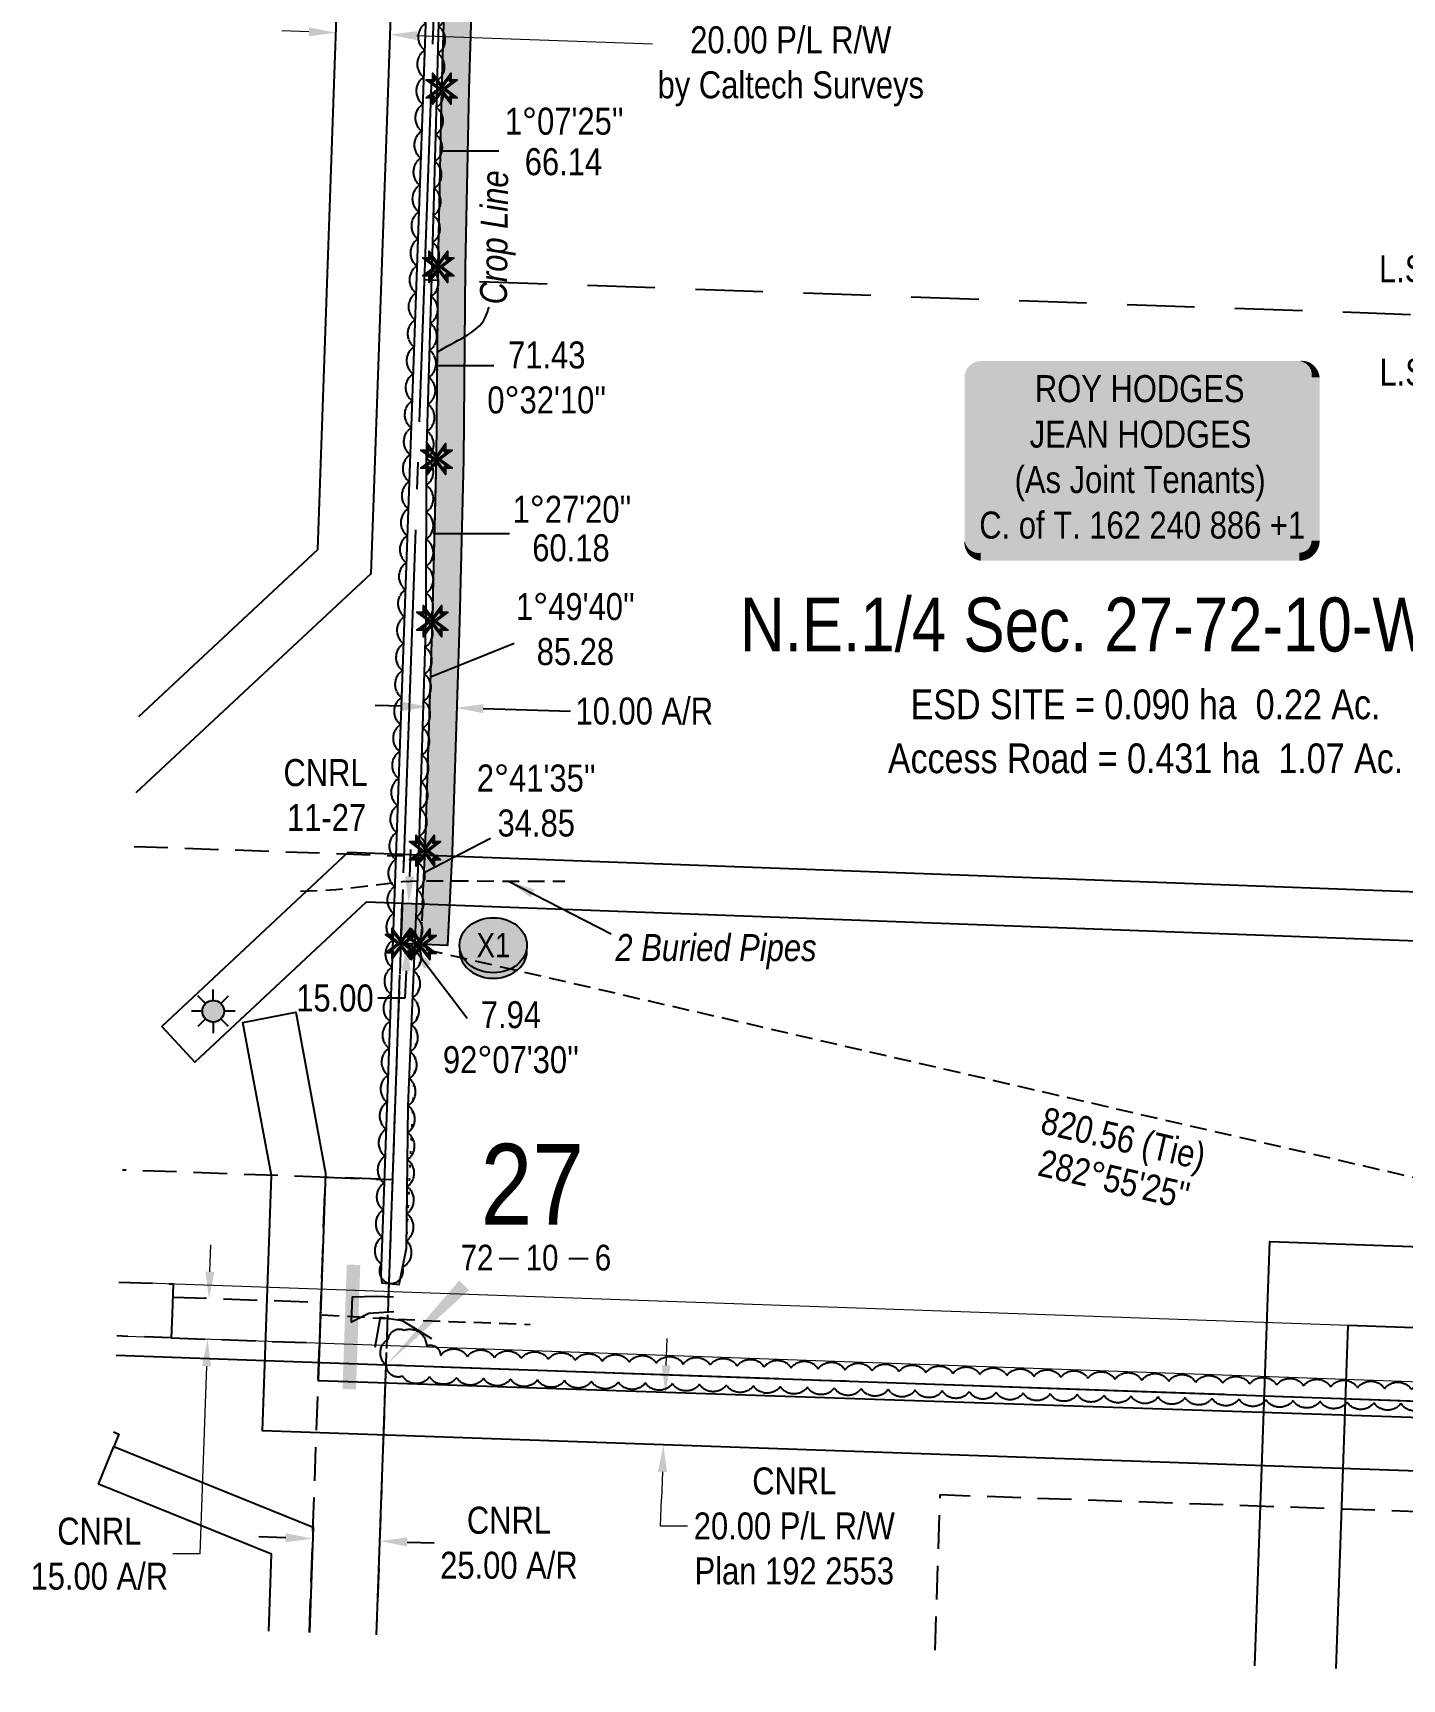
# Model space of a CAD drawing. Extents: x 342350 to 345379, y 6126897 to 6133699.
# Drawn here: x 344275 to 344782, y 6126914 to 6127524 of the extents above; entities that cross this region are included whole.
import ezdxf
from ezdxf.enums import TextEntityAlignment as Align

# ---------------------------------------------------------------- set-up
doc = ezdxf.new("R2010")
doc.units = 0
doc.header["$LTSCALE"] = 5
doc.header["$PDSIZE"] = 0.5
for name, pattern in [('0', [1, 1, 0]), ('foc-ACCESSROAD', [3.75, 2.5, -1.25]), ('foc-LSD', [8, 5, -3]), ('foc-QUARTERLINE', [33, 25, -3, 2, -3]), ('foc-TIELINE', [1.875, 1.25, -0.625]), ('foc-TOPO', [1, 0.2, -0.8]), ('foc-TRAV', [1.875, 1.25, -0.625]), ('UG_PIPE', [1.875, 1.25, -0.625])]:
    doc.linetypes.add(name, pattern=pattern)
doc.layers.get('Defpoints').update_dxf_attribs({"color": 9})
for name, color, linetype in [('10', 1, 'Continuous'), ('9', 3, 'Continuous'), ('AS-FENCE', 48, 'foc-FENCE'), ('AS-OWNER', 7, 'Continuous'), ('AS-PIPE-UG', 44, 'UG_PIPE'), ('AS-PIPE-UG-T', 44, 'Continuous'), ('AS-ROADS', 254, 'Continuous'), ('C-AR', 13, 'foc-ACCESSROAD'), ('C-RW', 13, 'Continuous'), ('C-SYMBOL', 7, 'Continuous'), ('C-WS', 13, 'foc-ACCESSROAD'), ('C-WS-S', 13, 'Continuous'), ('F-RW', 190, 'Continuous'), ('L-AREAREQUIRED', 7, 'Continuous'), ('L-BD', 7, 'Continuous'), ('L-MON', 1, 'Continuous'), ('L-QSEC', 8, 'foc-QUARTERLINE'), ('L-SECLBL', 7, 'Continuous'), ('L-SECTION-LSD', 7, 'foc-LSD'), ('L-TIE', 7, 'foc-TIELINE'), ('P-CROSSINGS', 250, 'Continuous'), ('P-IOP2', 10, 'Continuous'), ('P-PROPOSED-H', 21, 'Continuous'), ('P-TRAV', 4, 'foc-TRAV'), ('P-TXT', 4, 'Continuous'), ('T-BUSH', 110, '0'), ('T-GENERAL', 48, 'foc-TOPO')]:
    doc.layers.add(name, color=color, linetype=linetype)
for name, color, linetype, lineweight in [('C-AR-T', 13, 'Continuous', 9), ('C-RW-T', 13, 'Continuous', 9), ('C-WS-T', 13, 'Continuous', 9), ('F-RW-T', 190, 'Continuous', 9), ('T-TEXT', 48, 'Continuous', 18)]:
    doc.layers.add(name, color=color, linetype=linetype, lineweight=lineweight)
doc.styles.add('100L', font='ARIALN.TTF', dxfattribs={"height": 11})
doc.styles.add('175L', font='ARIALN.TTF', dxfattribs={"height": 20})
doc.styles.add('80', font='ARIALN.TTF', dxfattribs={"height": 10})
doc.styles.add('80CG', font='ARIALN.TTF', dxfattribs={"height": 10})
doc.styles.add('80L', font='ARIALN.TTF', dxfattribs={"height": 10})
doc.styles.add('80LS', font='ARIALNI.TTF', dxfattribs={"height": 10})
doc.styles.add('Crossing', font='ARIALN.TTF', dxfattribs={"height": 10})
doc.styles.add('foc-LtypeFont', font='ARIALN.TTF', dxfattribs={"height": 7.35})
doc.styles.add('SIMPLEX', font='ARIALN.TTF')
doc.linetypes.add('foc-FENCE', pattern='A,10,-1,["X",foc-LtypeFont,S=0.2,R=0,X=-0.625,Y=-0.75],-1.24', length=12.24)
doc.linetypes.add('foc-FENCE-NOLINE', pattern='A,0,-6,["X",foc-LtypeFont,S=0.2,R=0,X=-0.625,Y=-0.75],-6.24', length=12.24)
doc.dimstyles.new('Compass 5 000', dxfattribs={"dimscale": 5, "dimtxt": 9, "dimasz": 2, "dimexe": 0.2, "dimexo": 0.0625, "dimgap": 0.5, "dimtad": 0, "dimtih": 1, "dimtoh": 1, "dimzin": 0, "dimdsep": 46, "dimtxsty": '80CG', "dimcen": 0.1, "dimse1": 1, "dimse2": 1, "dimclrd": 256, "dimclrt": 256, "dimaunit": 1, "dimadec": 4, "dimazin": 0, "dimtfac": 0.06, "dimtofl": 0, "dimtmove": 0, "dimatfit": 1, "dimfxl": 0.2, "dimtolj": 1, "dimtzin": 0, "dimlwd": -1, "dimarcsym": 0})

# ---------------------------------------------------------------- blocks, each defined once
blk = doc.blocks.new('L-SECLBL')
at = {"layer": '9', "color": 7}
for p, q in [((-5.08, -27.83), (-12.29, -27.83)), ((20.7, -27.83), (13.5, -27.83))]:
    blk.add_line(p, q, dxfattribs=at)
at = {"layer": '10', "color": 2, "style": 'SIMPLEX'}
blk.add_attdef('SEC', text='', height=30, dxfattribs=at).set_placement((0, 0), align=Align.MIDDLE)
at = {"layer": '10', "color": 5, "style": '80L'}
blk.add_attdef('TWP', text='', height=9.5, dxfattribs=at).set_placement((-14.43, -27.37), align=Align.MIDDLE_RIGHT)
blk.add_attdef('RGE', text='', height=9.5, dxfattribs=at).set_placement((3.62, -27.37), align=Align.MIDDLE_CENTER)
blk.add_attdef('MER', text='', height=9.5, dxfattribs=at).set_placement((23.17, -27.37), align=Align.MIDDLE_LEFT)
blk = doc.blocks.new('*D655')
at = {"layer": 'C-RW-T', "transparency": 16777216}
for p, q in [((344509.67, 6127030.34), (344510.02, 6127040.34)), ((344508.29, 6126990.88), (344507.95, 6126980.88)), ((344507.59, 6126970.77), (344507.95, 6126980.88)), ((344517.59, 6126970.77), (344507.59, 6126970.77))]:
    blk.add_line(p, q, dxfattribs=at)
for points in [[(344508, 6127030.4), (344511.34, 6127030.28), (344509.32, 6127020.35)], [(344506.63, 6126990.94), (344509.96, 6126990.82), (344508.64, 6127000.87)]]:
    blk.add_solid(points, dxfattribs=at)
at = {"layer": 'Defpoints', "color": 0, "transparency": 16777216}
for p in [(344453.23, 6127022.3), (344452.55, 6127002.83), (344508.64, 6127000.87)]:
    blk.add_point(p, dxfattribs=at)
at = {"layer": 'C-RW-T', "transparency": 16777216, "insert": (344557.13, 6126970.77), "char_height": 10, "attachment_point": 5, "style": '80CG'}
blk.add_mtext('\\A1;CNRL\\P20.00 P/L R/W\\PPlan 192 2553', dxfattribs=at)
blk = doc.blocks.new('*U647')
h = blk.add_hatch(color=59)
edge = h.paths.add_edge_path()
edge.add_line((-59, -37), (59, -37))
edge.add_arc((59, -31), 6, 270, 360)
edge.add_line((65, -31), (65, 29.5))
edge.add_arc((59, 29.5), 6, 0, 90)
edge.add_line((59, 35.5), (-59, 35.5))
edge.add_arc((-59, 29.5), 6, 90, 180)
edge.add_line((-65, 29.5), (-65, -31))
edge.add_arc((-59, -31), 6, 180, 270)
at = {"color": 1, "flags": 128}
blk.add_lwpolyline([(-59, -37, 3, 3, 0), (59, -37, 3, 3, 0.414214), (65, -31, 3, 3, 0), (65, 29.5, 3, 0, 0.414214), (59, 35.5, 0, 0, 0), (-59, 35.5, 0, 0, 0.414214), (-65, 29.5, 0, 0, 0), (-65, -31, 0, 3, 0.414214)], format="xyseb", close=True, dxfattribs=at)
blk.add_lwpolyline([(-46.72, -30.68, 0, 7.5, 0), (0, 0, 0, 0, 0)], format="xyseb", dxfattribs=at)
at = {"color": 1, "style": '80'}
blk.add_attdef('ENTER_TEXT_001', (-35.99, -5), '', height=10, dxfattribs=at)
blk = doc.blocks.new('GAS')
h = blk.add_hatch(color=255)
h.dxf.hatch_style = 1
edge = h.paths.add_edge_path()
edge.add_arc((0, 0), 0.9, 0, 360)
for p, q in [((0, 0.81), (0, 1.62)), ((-0.81, 0), (-1.62, 0)), ((-0.57, 0.57), (-1.14, 1.14)), ((0.57, 0.57), (1.14, 1.14)), ((1.62, 0), (0.81, 0)), ((-0.57, -0.57), (-1.14, -1.14)), ((0, -0.81), (0, -1.62)), ((1.14, -1.14), (0.57, -0.57))]:
    blk.add_line(p, q)
blk.add_circle((0, 0), 0.8)
blk = doc.blocks.new('*D661')
at = {"layer": 'C-WS-S', "transparency": 16777216}
for p, q in [((344368.72, 6126966.48), (344358.72, 6126966.83)), ((344413.69, 6126964.89), (344423.68, 6126964.54))]:
    blk.add_line(p, q, dxfattribs=at)
for points in [[(344368.77, 6126968.14), (344368.66, 6126964.81), (344378.71, 6126966.12)], [(344413.75, 6126966.56), (344413.63, 6126963.23), (344403.69, 6126965.25)]]:
    blk.add_solid(points, dxfattribs=at)
at = {"layer": 'Defpoints', "color": 0, "transparency": 16777216}
for p in [(344378.83, 6126969.58), (344403.69, 6126965.25), (344403.82, 6126968.71)]:
    blk.add_point(p, dxfattribs=at)
at = {"layer": 'C-WS-S', "transparency": 16777216, "insert": (344451.42, 6126964.54), "char_height": 10, "attachment_point": 5, "style": '80CG'}
blk.add_mtext('\\A1;CNRL\\P25.00 A/R', dxfattribs=at)
blk = doc.blocks.new('*D667')
at = {"layer": 'C-AR-T', "transparency": 16777216}
for p, q in [((344340.64, 6127065.03), (344340.99, 6127075.03)), ((344339.4, 6127030.06), (344336.95, 6126960.5)), ((344336.95, 6126960.5), (344326.95, 6126960.5))]:
    blk.add_line(p, q, dxfattribs=at)
for points in [[(344338.97, 6127065.09), (344342.3, 6127064.98), (344340.28, 6127055.04)], [(344337.74, 6127030.12), (344341.07, 6127030), (344339.76, 6127040.05)]]:
    blk.add_solid(points, dxfattribs=at)
at = {"layer": 'Defpoints', "color": 0, "transparency": 16777216}
for p in [(344351.43, 6127054.65), (344339.76, 6127040.05), (344350.9, 6127039.66)]:
    blk.add_point(p, dxfattribs=at)
at = {"layer": 'C-AR-T', "transparency": 16777216, "insert": (344299.67, 6126960.5), "char_height": 10, "attachment_point": 5, "style": '80CG'}
blk.add_mtext('\\A1;CNRL\\P15.00 A/R', dxfattribs=at)
blk = doc.blocks.new('TEMP')
h = blk.add_hatch(color=255)
h.dxf.hatch_style = 1
h.paths.add_polyline_path([(0, 0.25), (-0.67, 1.15), (-0.67, 0.67), (-1.15, 0.67), (-0.25, 0), (-1.15, -0.67), (-0.67, -0.67), (-0.67, -1.15), (0, -0.25), (0.67, -1.15), (0.67, -0.67), (1.15, -0.67), (0.25, 0), (1.15, 0.67), (0.67, 0.67), (0.67, 1.15)])
h.paths.add_polyline_path([(0.57, 0.85), (0.57, 0.57), (0.85, 0.57), (0.08, 0), (0.85, -0.57), (0.57, -0.57), (0.57, -0.85), (0, -0.08), (-0.57, -0.85), (-0.57, -0.57), (-0.85, -0.57), (-0.08, 0), (-0.85, 0.57), (-0.57, 0.57), (-0.57, 0.85), (0, 0.08)], flags=16)
h = blk.add_hatch(color=1)
h.dxf.hatch_style = 1
h.paths.add_polyline_path([(0, 0.08), (-0.57, 0.85), (-0.57, 0.57), (-0.85, 0.57), (-0.08, 0), (-0.85, -0.57), (-0.57, -0.57), (-0.57, -0.85), (0, -0.08), (0.57, -0.85), (0.57, -0.57), (0.85, -0.57), (0.08, 0), (0.85, 0.57), (0.57, 0.57), (0.57, 0.85)])
at = {"color": 1}
for p, q in [((-0.08, 0), (0.08, 0)), ((0, 0.08), (0, -0.08))]:
    blk.add_line(p, q, dxfattribs=at)
at = {"color": 255, "flags": 128}
blk.add_lwpolyline([(-0.25, 0), (-1.15, 0.67), (-0.67, 0.67), (-0.67, 1.15), (0, 0.25), (0.67, 1.15), (0.67, 0.67), (1.15, 0.67), (0.25, 0), (1.15, -0.67), (0.67, -0.67), (0.67, -1.15), (0, -0.25), (-0.67, -1.15), (-0.67, -0.67), (-1.15, -0.67)], close=True, dxfattribs=at)
at = {"color": 1, "flags": 128}
blk.add_lwpolyline([(-0.08, 0), (-0.85, 0.57), (-0.57, 0.57), (-0.57, 0.85), (0, 0.08), (0.57, 0.85), (0.57, 0.57), (0.85, 0.57), (0.08, 0), (0.85, -0.57), (0.57, -0.57), (0.57, -0.85), (0, -0.08), (-0.57, -0.85), (-0.57, -0.57), (-0.85, -0.57)], close=True, dxfattribs=at)
blk = doc.blocks.new('*D677')
at = {"layer": 'Defpoints', "color": 0, "transparency": 16777216}
for p in [(344422.26, 6127286.82), (344432.26, 6127286.53), (344431.89, 6127273.95)]:
    blk.add_point(p, dxfattribs=at)
at = {"layer": 'P-TXT', "transparency": 16777216}
for p, q in [((344411.9, 6127274.53), (344401.9, 6127274.83)), ((344441.89, 6127273.66), (344474.26, 6127272.71))]:
    blk.add_line(p, q, dxfattribs=at)
for points in [[(344411.95, 6127276.2), (344411.85, 6127272.87), (344421.89, 6127274.24)], [(344441.94, 6127275.32), (344441.84, 6127271.99), (344431.89, 6127273.95)]]:
    blk.add_solid(points, dxfattribs=at)
at = {"layer": 'P-TXT', "transparency": 16777216, "insert": (344501.54, 6127272.71), "char_height": 10, "attachment_point": 5, "style": '80CG'}
blk.add_mtext('\\A1;10.00 A/R', dxfattribs=at)
blk = doc.blocks.new('*D679')
at = {"layer": 'C-RW-T', "transparency": 16777216}
for p, q in [((344776.55, 6127633.61), (344776.9, 6127643.61)), ((344774.81, 6127583.64), (344774.46, 6127573.65)), ((344774.18, 6127565.64), (344774.46, 6127573.65)), ((344764.18, 6127565.64), (344774.18, 6127565.64))]:
    blk.add_line(p, q, dxfattribs=at)
for points in [[(344774.89, 6127633.67), (344778.22, 6127633.55), (344776.2, 6127623.62)], [(344773.14, 6127583.7), (344776.47, 6127583.58), (344775.16, 6127593.64)]]:
    blk.add_solid(points, dxfattribs=at)
at = {"layer": 'Defpoints', "color": 0, "transparency": 16777216}
for p in [(344761.44, 6127624.13), (344760.39, 6127594.15), (344775.16, 6127593.64)]:
    blk.add_point(p, dxfattribs=at)
at = {"layer": 'C-RW-T', "transparency": 16777216, "insert": (344701.46, 6127565.64), "char_height": 10, "attachment_point": 5, "style": '80CG'}
blk.add_mtext('\\A1;CNRL\\P30.00 P/L R/W\\Pby Compass Geomatics', dxfattribs=at)
blk = doc.blocks.new('xing2')
h = blk.add_hatch(color=50)
h.dxf.hatch_style = 1
edge = h.paths.add_edge_path()
edge.add_ellipse((0, 0), major_axis=(-12.5, 0), ratio=0.816297, start_angle=0, end_angle=360)
h = blk.add_hatch(color=250)
h.dxf.hatch_style = 1
edge = h.paths.add_edge_path()
edge.add_ellipse((0, -2.05), major_axis=(-12.5, 0), ratio=0.816297, start_angle=0, end_angle=180)
edge.add_line((12.5, -2.05), (12.5, 0))
edge.add_ellipse((0, 0), major_axis=(-12.5, 0), ratio=0.816297, start_angle=0, end_angle=180, ccw=False)
edge.add_line((-12.5, 0), (-12.5, -2.05))
at = {"color": 250}
blk.add_ellipse((0, 0), major_axis=(-12.5, 0), ratio=0.816297, dxfattribs=at)
blk.add_ellipse((0, -2.05), major_axis=(-12.5, 0), ratio=0.816297, start_param=0, end_param=3.141593, dxfattribs=at)
at = {"color": 250, "style": 'Crossing'}
blk.add_attdef('CROSSING', text='', height=9, dxfattribs=at).set_placement((0.09, 0.02), align=Align.MIDDLE_CENTER)
at = {"color": 250, "style": 'Crossing', "flags": 1}
for tag, p in [('OWNER', (0.09, -12.49)), ('DESCRIPTION', (0.09, -25.77)), ('LOCATION', (0.09, -39.3)), ('DWG_REF', (0.09, -52.84))]:
    blk.add_attdef(tag, text='', height=9, dxfattribs=at).set_placement(p, align=Align.MIDDLE_CENTER)
blk = doc.blocks.new('*D681')
at = {"layer": 'Defpoints', "color": 0, "transparency": 16777216}
for p in [(344415.12, 6127201.46), (344413.67, 6127186.53), (344414.54, 6127186.49)]:
    blk.add_point(p, dxfattribs=at)
at = {"layer": 'P-TXT', "transparency": 16777216}
for p, q in [((344414.64, 6127211.49), (344415.02, 6127221.48)), ((344413.29, 6127176.54), (344412.89, 6127166.39)), ((344412.89, 6127166.39), (344402.89, 6127166.39))]:
    blk.add_line(p, q, dxfattribs=at)
for points in [[(344412.97, 6127211.55), (344416.3, 6127211.42), (344414.25, 6127201.49)], [(344411.62, 6127176.6), (344414.95, 6127176.47), (344413.67, 6127186.53)]]:
    blk.add_solid(points, dxfattribs=at)
at = {"layer": 'P-TXT', "transparency": 16777216, "insert": (344386.96, 6127166.39), "char_height": 10, "attachment_point": 5, "style": '80CG'}
blk.add_mtext('\\A1;15.00', dxfattribs=at)
blk = doc.blocks.new('*D682')
at = {"layer": 'Defpoints', "color": 0, "transparency": 16777216}
for p in [(344387.22, 6127520.93), (344407.21, 6127520.23), (344407.32, 6127523.38)]:
    blk.add_point(p, dxfattribs=at)
at = {"layer": 'F-RW-T', "transparency": 16777216}
for p, q in [((344377.34, 6127524.44), (344367.34, 6127524.79)), ((344417.31, 6127523.03), (344504.57, 6127519.96))]:
    blk.add_line(p, q, dxfattribs=at)
for points in [[(344377.4, 6127526.1), (344377.28, 6127522.77), (344387.33, 6127524.09)], [(344417.37, 6127524.7), (344417.25, 6127521.37), (344407.32, 6127523.38)]]:
    blk.add_solid(points, dxfattribs=at)
at = {"layer": 'F-RW-T', "transparency": 16777216, "insert": (344555.83, 6127519.96), "char_height": 10, "attachment_point": 5, "style": '80CG'}
blk.add_mtext('\\A1;Archer\\P20.00 P/L R/W\\Pby Caltech Surveys', dxfattribs=at)

msp = doc.modelspace()

# ---------------------------------------------------------------- hatches: boundary and pattern name
at = {"layer": 'P-PROPOSED-H'}
h = msp.add_hatch(color=256, dxfattribs=at)
h.dxf.hatch_style = 1
h.paths.add_polyline_path([(344419.412, 6127201.302), (344420.34, 6127221.042), (344423.054, 6127306.073), (344424.58, 6127366.112), (344425.247, 6127437.358), (344426.541, 6127503.326), (344428.6, 6127571.571), (344429.653, 6127605.716), (344439.647, 6127605.367), (344438.595, 6127571.263), (344436.538, 6127503.077), (344435.246, 6127437.213), (344434.579, 6127365.919), (344433.05, 6127305.786), (344430.333, 6127220.661), (344429.405, 6127200.931), (344428.701, 6127185.947), (344411.34, 6127186.618), (344411.87, 6127201.582)])

# ---------------------------------------------------------------- linework, layer by layer
at = {"layer": 'AS-FENCE', "linetype": 'foc-FENCE-NOLINE', "flags": 128}
msp.add_lwpolyline([(345210.957, 6127002.069), (344405.997, 6127030.435)], dxfattribs=at)
at = {"layer": 'AS-PIPE-UG', "flags": 128}
for points in [[(344374.18, 6127206.069), (344387.271, 6127206.619), (344397.015, 6127207.772), (344411.863, 6127209.599), (344419.232, 6127209.918), (344432.336, 6127209.882), (344447.633, 6127209.734), (344460.84, 6127209.734), (344472.09, 6127209.734)], [(344382.246, 6127049.044), (344410.288, 6127047.475), (344429.308, 6127046.563), (344445.32, 6127046.133), (344459.28, 6127045.456)]]:
    msp.add_lwpolyline(points, dxfattribs=at)
at = {"layer": 'AS-ROADS', "const_width": 5, "flags": 128}
msp.add_lwpolyline([(344392.264, 6127021.48), (344393.846, 6127067.604)], dxfattribs=at)
at = {"layer": 'AS-ROADS', "flags": 128}
msp.add_lwpolyline([(344408.723, 6127050.17), (344399.558, 6127049.572), (344393.117, 6127046.336), (344393.438, 6127055.706), (344402.241, 6127055.921), (344408.638, 6127055.677)], dxfattribs=at)
at = {"layer": 'C-AR', "flags": 128}
msp.add_lwpolyline([(344377.486, 6126931.375), (344383.422, 6127100.037), (344408.245, 6127099.163), (344402.275, 6126930.502)], dxfattribs=at)
msp.add_lwpolyline([(344326.285, 6127040.525), (344381.373, 6127038.584), (344381.774, 6127053.579), (344326.814, 6127055.516)], close=True, dxfattribs=at)
at = {"layer": 'C-RW', "flags": 128}
msp.add_lwpolyline([(344904.547, 6127667.308), (344888.281, 6127201.92), (344391.751, 6127220.328), (344322.807, 6127155.845), (344335.103, 6127142.698), (344398.587, 6127202.075), (344877.659, 6127184.302), (344877.31, 6127174.308), (344915.296, 6127173.242), (344916.611, 6127210.891), (344906.618, 6127211.241), (344922.009, 6127651.611)], close=True, dxfattribs=at)
at = {"layer": 'C-RW'}
msp.add_lwpolyline([(344727.715, 6126919.035), (344733.24, 6127076.174), (345132.993, 6127062.119), (345148.872, 6127513.772), (345178.455, 6127500.947), (345161.92, 6127031.083), (344762.167, 6127045.138), (344757.697, 6126917.978)], dxfattribs=at)
at = {"layer": 'C-RW', "lineweight": 5}
for points in [[(345178.455, 6127500.947), (345161.945, 6127031.091), (344306.839, 6127061.223)], [(344306.132, 6127041.235), (345181.231, 6127010.398), (345198.167, 6127492.404)]]:
    msp.add_lwpolyline(points, dxfattribs=at)
at = {"layer": 'C-RW', "flags": 128}
msp.add_lwpolyline([(345209.57, 6126962.392), (344893.048, 6126972.596), (344858.75, 6126988.666), (344360.105, 6127006.051), (344363.439, 6127100.738), (344352.821, 6127157.318), (344372.451, 6127161.171), (344383.48, 6127101.613), (344380.775, 6127024.712), (344848.287, 6127009.033), (344882.618, 6126992.947), (345210.271, 6126982.384)], dxfattribs=at)
at = {"layer": 'C-WS', "flags": 128}
for points in [[(344312.552, 6127222.618), (344412.49, 6127219.09), (344408.245, 6127099.163), (344308.307, 6127102.691)], [(344306.839, 6127061.223), (344326.99, 6127060.513), (344326.285, 6127040.525), (344306.132, 6127041.235)], [(344842.324, 6126914.996), (344844.244, 6126974.124), (344611.035, 6126982.314), (344609.116, 6126923.214)]]:
    msp.add_lwpolyline(points, dxfattribs=at)
at = {"layer": 'Defpoints', "flags": 128}
for points in [[(344426.579, 6127736.018), (344422.506, 6127716.228), (344417.01, 6127613.926), (344417.17, 6127592.192), (344420.973, 6127585.021), (344422.141, 6127572.18), (344403.96, 6127063.515), (344404.286, 6127060.939), (344410.736, 6127060.307), (344413.411, 6127073.704), (344414.028, 6127126.535), (344418.177, 6127222.998), (344420.801, 6127307.224), (344420.837, 6127366.73), (344422.916, 6127437.625), (344424.78, 6127503.951), (344426.517, 6127570.973), (344426.726, 6127606.908), (344429.449, 6127702.888), (344432.652, 6127735.001), (344444.747, 6127736.128)], [(344422.831, 6127040.138), (344411.942, 6127046.902), (344403.654, 6127048.081), (344401.705, 6127036.985)]]:
    msp.add_lwpolyline(points, dxfattribs=at)
at = {"layer": 'F-RW', "flags": 128}
for points in [[(344333.232, 6127806.836), (344414.882, 6127738.323), (344413.472, 6127698.247), (344400.287, 6127323.598), (344313.256, 6127242.504)], [(344314.257, 6127270.773), (344380.591, 6127332.582), (344393.484, 6127698.951), (344394.551, 6127729.274), (344332.334, 6127781.481)], [(344304.875, 6127005.731), (344306.905, 6127004.91), (344304.649, 6126999.333)], [(344362.5, 6126931.904), (344363.504, 6126960.432), (344299.403, 6126986.37), (344305.029, 6127000.275), (344378.864, 6126970.398), (344377.491, 6126931.376)]]:
    msp.add_lwpolyline(points, dxfattribs=at)
at = {"layer": 'L-QSEC'}
for p, q in [((344434.278, 6127834.636), (344405.812, 6127030.44)), ((344405.988, 6127030.434), (344305.874, 6127033.961)), ((344405.812, 6127030.44), (344402.275, 6126930.502)), ((345210.971, 6127002.068), (344405.988, 6127030.434))]:
    msp.add_line(p, q, dxfattribs=at)
at = {"layer": 'L-SECLBL', "flags": 128}
msp.add_lwpolyline([(344405.988, 6127030.434, 0, 5.001, 0), (344434.8, 6127060.035, 0, 0, 0)], format="xyseb", dxfattribs=at)
at = {"layer": 'L-SECTION-LSD', "flags": 128}
msp.add_lwpolyline([(345225.074, 6127404.092), (344420.045, 6127432.538)], dxfattribs=at)
at = {"layer": 'L-TIE', "flags": 128}
msp.add_lwpolyline([(344411.481, 6127186.586), (345210.971, 6127002.068)], dxfattribs=at)
at = {"layer": 'P-IOP2', "flags": 128}
msp.add_lwpolyline([(344419.412, 6127201.302), (344420.34, 6127221.042), (344423.054, 6127306.073), (344424.58, 6127366.112), (344425.247, 6127437.358), (344426.541, 6127503.326), (344428.6, 6127571.571), (344429.653, 6127605.716), (344439.647, 6127605.367), (344438.595, 6127571.263), (344436.538, 6127503.077), (344435.246, 6127437.213), (344434.579, 6127365.919), (344433.05, 6127305.786), (344430.333, 6127220.661), (344429.405, 6127200.931), (344428.701, 6127185.947), (344411.34, 6127186.618), (344411.87, 6127201.582)], close=True, dxfattribs=at)
at = {"layer": 'P-TRAV', "flags": 128}
msp.add_lwpolyline([(344419.412, 6127201.302), (344418.707, 6127186.318)], dxfattribs=at)
at = {"layer": 'T-BUSH', "flags": 128}
msp.add_lwpolyline([(344336.618, 6127818.47, 0.5205671), (344339.643, 6127809.001, 0.5205671), (344347.06, 6127802.329, 0.5205671), (344354.68, 6127795.854, 0.5205671), (344362.301, 6127789.379, 0.5205671), (344369.921, 6127782.903, 0.5205671), (344377.542, 6127776.428, 0.5205671), (344385.162, 6127769.953, 0.5205671), (344392.746, 6127763.436, 0.5205671), (344400.145, 6127756.709, 0.5205671), (344408.088, 6127750.771, 0.5205671), (344416.84, 6127745.958, 0.5205671), (344428.219, 6127738.53, 0.4976999), (344424.563, 6127726.223, 0.5205671), (344422.547, 6127716.429, 0.5205671), (344421.981, 6127706.447, 0.5205671), (344421.444, 6127696.461, 0.5205671), (344420.908, 6127686.476, 0.5205671), (344420.371, 6127676.49, 0.5205671), (344419.835, 6127666.504, 0.5205671), (344419.298, 6127656.519, 0.5205671), (344418.762, 6127646.533, 0.5205671), (344418.225, 6127636.548, 0.5205671), (344417.689, 6127626.562, 0.5205671), (344417.152, 6127616.576, 0.5205671), (344417.064, 6127606.581, 0.5205671), (344417.138, 6127596.581, 0.5205671), (344419.799, 6127587.235, 0.5205671), (344421.652, 6127577.558, 0.5205671), (344421.977, 6127567.583, 0.5205671), (344421.619, 6127557.589, 0.5205671), (344421.262, 6127547.596, 0.5205671), (344420.905, 6127537.602, 0.5205671), (344420.548, 6127527.608, 0.5205671), (344420.191, 6127517.615, 0.5205671), (344419.834, 6127507.621, 0.5205671), (344419.476, 6127497.628, 0.5205671), (344419.119, 6127487.634, 0.5205671), (344418.762, 6127477.64, 0.5205671), (344418.405, 6127467.647, 0.5205671), (344418.048, 6127457.653, 0.5205671), (344417.69, 6127447.659, 0.5205671), (344417.333, 6127437.666, 0.5205671), (344416.976, 6127427.672, 0.5205671), (344416.619, 6127417.679, 0.5205671), (344416.262, 6127407.685, 0.5205671), (344415.904, 6127397.691, 0.5205671), (344415.547, 6127387.698, 0.5205671), (344415.19, 6127377.704, 0.5205671), (344414.833, 6127367.711, 0.5205671), (344414.476, 6127357.717, 0.5205671), (344414.118, 6127347.723, 0.5205671), (344413.761, 6127337.73, 0.5205671), (344413.404, 6127327.736, 0.5205671), (344413.047, 6127317.742, 0.5205671), (344412.69, 6127307.749, 0.5205671), (344412.332, 6127297.755, 0.5205671), (344411.975, 6127287.762, 0.5205671), (344411.618, 6127277.768, 0.5205671), (344411.261, 6127267.774, 0.5205671), (344410.904, 6127257.781, 0.5205671), (344410.546, 6127247.787, 0.5205671), (344410.189, 6127237.793, 0.5205671), (344409.832, 6127227.8, 0.5205671), (344409.475, 6127217.806, 0.5205671), (344409.118, 6127207.813, 0.5205671), (344408.76, 6127197.819, 0.5205671), (344408.403, 6127187.825, 0.5205671), (344408.046, 6127177.832, 0.5205671), (344407.689, 6127167.838, 0.5205671), (344407.332, 6127157.845, 0.5205671), (344406.974, 6127147.851, 0.5205671), (344406.617, 6127137.857, 0.5205671), (344406.26, 6127127.864, 0.5205671), (344405.903, 6127117.87, 0.5205671), (344405.546, 6127107.876, 0.5205671), (344405.188, 6127097.883, 0.5205671), (344404.831, 6127087.889, 0.5205671), (344404.474, 6127077.896, 0.5205671), (344404.117, 6127067.902, 0.5205671), (344407.285, 6127060.645, 0.5205671), (344412.015, 6127066.713, 0.5205671), (344413.445, 6127076.575, 0.5205671), (344413.561, 6127086.574, 0.5205671), (344413.678, 6127096.574, 0.5205671), (344413.795, 6127106.573, 0.5205671), (344413.912, 6127116.572, 0.5205671), (344414.03, 6127126.572, 0.5205671), (344414.459, 6127136.562, 0.5205671), (344414.889, 6127146.553, 0.5205671), (344415.319, 6127156.544, 0.5205671), (344415.748, 6127166.535, 0.5205671), (344416.178, 6127176.526, 0.5205671), (344416.608, 6127186.516, 0.5205671), (344417.038, 6127196.507, 0.5205671), (344417.467, 6127206.498, 0.5205671), (344417.897, 6127216.489, 0.5205671), (344418.286, 6127226.481, 0.5205671), (344418.597, 6127236.476, 0.5205671), (344418.908, 6127246.471, 0.5205671), (344419.22, 6127256.466, 0.5205671), (344419.531, 6127266.461, 0.5205671), (344419.842, 6127276.457, 0.5205671), (344420.154, 6127286.452, 0.5205671), (344420.465, 6127296.447, 0.5205671), (344420.777, 6127306.442, 0.5205671), (344420.807, 6127316.442, 0.5205671), (344420.813, 6127326.442, 0.5205671), (344420.819, 6127336.442, 0.5205671), (344420.825, 6127346.442, 0.5205671), (344420.831, 6127356.442, 0.5205671), (344420.837, 6127366.442, 0.5205671), (344421.122, 6127376.438, 0.5205671), (344421.415, 6127386.433, 0.5205671), (344421.708, 6127396.429, 0.5205671), (344422.001, 6127406.425, 0.5205671), (344422.294, 6127416.42, 0.5205671), (344422.587, 6127426.416, 0.5205671), (344422.88, 6127436.412, 0.5205671), (344423.163, 6127446.408, 0.5205671), (344423.444, 6127456.404, 0.5205671), (344423.725, 6127466.4, 0.5205671), (344424.006, 6127476.396, 0.5205671), (344424.287, 6127486.392, 0.5205671), (344424.567, 6127496.388, 0.5205671), (344424.843, 6127506.384, 0.5205671), (344425.102, 6127516.381, 0.5205671), (344425.361, 6127526.378, 0.5205671), (344425.62, 6127536.374, 0.5205671), (344425.879, 6127546.371, 0.5205671), (344426.138, 6127556.367, 0.5205671), (344426.398, 6127566.364, 0.5205671), (344426.548, 6127576.362, 0.5205671), (344426.607, 6127586.362, 0.5205671), (344426.665, 6127596.362, 0.5205671), (344426.723, 6127606.362, 0.5205671), (344426.994, 6127616.358, 0.5205671), (344427.278, 6127626.354, 0.5205671), (344427.561, 6127636.35, 0.5205671), (344427.845, 6127646.346, 0.5205671), (344428.128, 6127656.342, 0.5205671), (344428.412, 6127666.338, 0.5205671), (344428.696, 6127676.334, 0.5205671), (344428.979, 6127686.33, 0.5205671), (344429.263, 6127696.326, 0.5205671), (344429.79, 6127706.306, 0.5205671), (344430.783, 6127716.257, 0.5205671), (344431.775, 6127726.208, 0.5205671), (344433.811, 6127735.109, 0.5205671), (344444.747, 6127736.128)], format="xyb", dxfattribs=at)
msp.add_lwpolyline([(344426.033, 6127034.008, -0.5205671), (344436.027, 6127033.656, -0.5205671), (344446.021, 6127033.305, -0.5205671), (344456.015, 6127032.953, -0.5205671), (344466.009, 6127032.602, -0.5205671), (344476.003, 6127032.25, -0.5205671), (344485.997, 6127031.898, -0.5205671), (344495.991, 6127031.547, -0.5205671), (344505.985, 6127031.195, -0.5205671), (344515.979, 6127030.843, -0.5205671), (344525.973, 6127030.492, -0.5205671), (344535.967, 6127030.14, -0.5205671), (344545.961, 6127029.788, -0.5205671), (344555.955, 6127029.437, -0.5205671), (344565.948, 6127029.085, -0.5205671), (344575.942, 6127028.734, -0.5205671), (344585.936, 6127028.382, -0.5205671), (344595.93, 6127028.03, -0.5205671), (344605.924, 6127027.679, -0.5205671), (344615.918, 6127027.327, -0.5205671), (344625.912, 6127026.975, -0.5205671), (344635.906, 6127026.624, -0.5205671), (344645.9, 6127026.272, -0.5205671), (344655.894, 6127025.921, -0.5205671), (344665.888, 6127025.569, -0.5205671), (344675.882, 6127025.217, -0.5205671), (344685.876, 6127024.866, -0.5205671), (344695.87, 6127024.514, -0.5205671), (344705.864, 6127024.162, -0.5205671), (344715.858, 6127023.811, -0.5205671), (344725.852, 6127023.459, -0.5205671), (344735.846, 6127023.107, -0.5205671), (344745.84, 6127022.756, -0.5205671), (344755.834, 6127022.404, -0.5205671), (344765.828, 6127022.053, -0.5205671), (344775.822, 6127021.701, -0.5205671), (344785.816, 6127021.349, -0.5205671), (344795.81, 6127020.998, -0.5205671), (344805.804, 6127020.646, -0.5205671), (344815.798, 6127020.294, -0.5205671), (344825.792, 6127019.943, -0.5205671), (344835.786, 6127019.591, -0.5205671), (344845.779, 6127019.239, -0.5205671), (344855.773, 6127018.888, -0.5205671), (344865.767, 6127018.536, -0.5205671), (344875.761, 6127018.185, -0.5205671), (344885.755, 6127017.833, -0.5205671), (344895.749, 6127017.481, -0.5205671), (344905.743, 6127017.13, -0.5205671), (344915.737, 6127016.778, -0.5205671), (344925.731, 6127016.426, -0.5205671), (344935.725, 6127016.075, -0.5205671), (344945.719, 6127015.723, -0.5205671), (344955.713, 6127015.371, -0.5205671), (344965.707, 6127015.02, -0.5205671), (344975.701, 6127014.668, -0.5205671), (344985.695, 6127014.317, -0.5205671), (344995.689, 6127013.965, -0.5205671), (345005.683, 6127013.613, -0.5205671), (345015.677, 6127013.262, -0.5205671), (345025.671, 6127012.91, -0.5205671), (345035.665, 6127012.558, -0.5205671), (345045.659, 6127012.207, -0.5205671), (345055.653, 6127011.855, -0.5205671), (345065.647, 6127011.503, -0.5205671), (345075.641, 6127011.152, -0.5205671), (345085.635, 6127010.8, -0.5205671), (345095.629, 6127010.449, -0.5205671), (345105.623, 6127010.097, -0.5205671), (345115.617, 6127009.745, -0.5205671), (345125.61, 6127009.394, -0.5205671), (345135.604, 6127009.042, -0.5205671), (345145.598, 6127008.69, -0.5205671), (345155.592, 6127008.339, -0.5205671), (345165.586, 6127007.987, -0.5205671), (345175.58, 6127007.635, -0.5205671), (345185.574, 6127007.284, -0.5205671), (345195.568, 6127006.932, -0.5205671), (345205.562, 6127006.581, -0.5205671), (345201.715, 6127004.72, -0.5205671), (345191.718, 6127004.994, -0.5205671), (345181.722, 6127005.267, -0.5205671), (345171.726, 6127005.541, -0.5205671), (345161.729, 6127005.814, -0.5205671), (345151.733, 6127006.088, -0.5205671), (345141.736, 6127006.361, -0.5205671), (345131.74, 6127006.635, -0.5205671), (345121.744, 6127006.908, -0.5205671), (345111.747, 6127007.182, -0.5205671), (345101.751, 6127007.455, -0.5205671), (345091.754, 6127007.729, -0.5205671), (345081.758, 6127008.002, -0.5205671), (345071.762, 6127008.276, -0.5205671), (345061.765, 6127008.549, -0.5205671), (345051.769, 6127008.823, -0.5205671), (345041.772, 6127009.096, -0.5205671), (345031.776, 6127009.37, -0.5205671), (345021.78, 6127009.643, -0.5205671), (345011.783, 6127009.917, -0.5205671), (345001.787, 6127010.19, -0.5205671), (344991.79, 6127010.463, -0.5205671), (344981.794, 6127010.737, -0.5205671), (344971.797, 6127011.01, -0.5205671), (344961.801, 6127011.284, -0.5205671), (344951.805, 6127011.557, -0.5205671), (344941.808, 6127011.831, -0.5205671), (344931.812, 6127012.104, -0.5205671), (344921.815, 6127012.378, -0.5205671), (344911.819, 6127012.651, -0.5205671), (344901.823, 6127012.925, -0.5205671), (344891.826, 6127013.198, -0.5205671), (344881.83, 6127013.472, -0.5205671), (344871.833, 6127013.745, -0.5205671), (344861.837, 6127014.019, -0.5205671), (344851.841, 6127014.292, -0.5205671), (344841.844, 6127014.566, -0.5205671), (344831.848, 6127014.839, -0.5205671), (344821.851, 6127015.113, -0.5205671), (344811.855, 6127015.386, -0.5205671), (344801.859, 6127015.66, -0.5205671), (344791.862, 6127015.933, -0.5205671), (344781.866, 6127016.207, -0.5205671), (344771.869, 6127016.48, -0.5205671), (344761.873, 6127016.754, -0.5205671), (344751.876, 6127017.027, -0.5205671), (344741.88, 6127017.301, -0.5205671), (344731.884, 6127017.574, -0.5205671), (344721.887, 6127017.848, -0.5205671), (344711.891, 6127018.121, -0.5205671), (344701.894, 6127018.395, -0.5205671), (344691.898, 6127018.668, -0.5205671), (344681.902, 6127018.941, -0.5205671), (344671.905, 6127019.215, -0.5205671), (344661.909, 6127019.488, -0.5205671), (344651.912, 6127019.762, -0.5205671), (344641.916, 6127020.035, -0.5205671), (344631.92, 6127020.309, -0.5205671), (344621.923, 6127020.582, -0.5205671), (344611.927, 6127020.856, -0.5205671), (344601.93, 6127021.129, -0.5205671), (344591.934, 6127021.403, -0.5205671), (344581.938, 6127021.676, -0.5205671), (344571.941, 6127021.95, -0.5205671), (344561.945, 6127022.223, -0.5205671), (344551.948, 6127022.497, -0.5205671), (344541.952, 6127022.77, -0.5205671), (344531.955, 6127023.044, -0.5205671), (344521.959, 6127023.317, -0.5205671), (344511.963, 6127023.591, -0.5205671), (344501.966, 6127023.864, -0.5205671), (344491.97, 6127024.138, -0.5205671), (344481.973, 6127024.411, -0.5205671), (344471.977, 6127024.685, -0.5205671), (344461.981, 6127024.958, -0.5205671), (344451.984, 6127025.232, -0.5205671), (344441.988, 6127025.505, -0.5205671), (344431.991, 6127025.779, -0.5205671), (344421.995, 6127026.052, -0.5205671), (344411.999, 6127026.326, -0.5205671), (344406.029, 6127030.224, -0.5205671), (344406.805, 6127040.194, -0.5205671), (344412.633, 6127043.37, -0.5205671), (344420.831, 6127037.643, -0.5205671)], format="xyb", close=True, dxfattribs=at)
at = {"layer": 'T-GENERAL', "flags": 128}
msp.add_lwpolyline([(344413.411, 6127073.704), (344420.34, 6127221.042), (344424.58, 6127366.112), (344425.247, 6127437.358), (344426.541, 6127503.326), (344428.6, 6127571.571), (344429.698, 6127607.169), (344431.878, 6127701.785)], dxfattribs=at)

# ---------------------------------------------------------------- block references
at = {"layer": 'AS-OWNER'}
ref = msp.add_blockref('*U647', (344685.242, 6127366.959), dxfattribs=dict(at, xscale=1.000219938362246, yscale=1.000219938362246, zscale=1.000219938362246))
ref.add_attrib('ENTER_TEXT_001', 'ROY HODGES', (344646.264, 6127387.223), dxfattribs={"layer": '0', "color": 1, "height": 10.0022, "style": '80'})
ref.add_attrib('ENTER_TEXT_002', 'JEAN HODGES', (344644.323, 6127370.375), dxfattribs={"layer": '0', "color": 1, "height": 10.0022, "style": '80'})
ref.add_attrib('ENTER_TEXT_003', '(As Joint Tenants)', (344638.752, 6127353.534), dxfattribs={"layer": '0', "color": 1, "height": 10.0022, "style": '80'})
ref.add_attrib('ENTER_TEXT_004', 'C. of T. 162 240 886 +1', (344625.662, 6127336.687), dxfattribs={"layer": '0', "color": 1, "height": 10.0022, "style": '80'})
at = {"layer": 'C-WS-S', "xscale": 4.999999999999897, "yscale": 4.999999999999897, "zscale": 4.999999999999897}
msp.add_blockref('GAS', (344341.866, 6127161.544), dxfattribs=at)
at = {"layer": 'L-MON'}
for p, xscale, yscale, zscale in [((344426.541, 6127503.326), 5.001099691811225, 5.001099691811225, 5.001099691811225), ((344425.247, 6127437.358), 5.001099691811225, 5.001099691811225, 5.001099691811225), ((344424.58, 6127366.112), 5.001099691811225, 5.001099691811225, 5.001099691811225), ((344423.054, 6127306.073), 4.999999999999995, 4.999999999999995, 4.999999999999995), ((344420.34, 6127221.042), 5.001099691811225, 5.001099691811225, 5.001099691811225), ((344411.481, 6127186.586), 4.999999999999995, 4.999999999999995, 4.999999999999995), ((344418.707, 6127186.318), 5.001099691811225, 5.001099691811225, 5.001099691811225)]:
    msp.add_blockref('TEMP', p, dxfattribs=dict(at, xscale=xscale, yscale=yscale, zscale=zscale))
at = {"layer": 'L-SECLBL'}
msp.add_blockref('L-SECLBL', (344460.068, 6127097.642), dxfattribs=at).add_auto_attribs({'SEC': '27', 'TWP': '72', 'RGE': '10', 'MER': '6'})
at = {"layer": 'P-CROSSINGS'}
msp.add_blockref('xing2', (344445.604, 6127186.003), dxfattribs=at).add_auto_attribs({'CROSSING': 'X1'})

# ---------------------------------------------------------------- texts
at = {"layer": 'AS-PIPE-UG-T', "insert": (344490.864, 6127190.137), "char_height": 10, "attachment_point": 1, "style": '80L'}
msp.add_mtext_dynamic_manual_height_columns('{\\fArial Narrow|b0|i1|c0|p34;2 Buried Pipes}', width=117.93818, gutter_width=50, heights=[0], dxfattribs=at)
at = {"layer": 'C-WS-T', "insert": (344345.66, 6127254.972), "char_height": 10.0022, "attachment_point": 1, "style": '80L'}
msp.add_mtext_dynamic_manual_height_columns('\\pi22.216;CNRL\\P\\pi23.554;11-27', width=74.63737, gutter_width=49.989, heights=[0], dxfattribs=at)
at = {"layer": 'L-AREAREQUIRED', "color": 5, "style": '100L'}
for s, p in [('ESD SITE = 0.090 ha  0.22 Ac.', (344687.257, 6127266.459)), ('Access Road = 0.431 ha  1.07 Ac.', (344687.257, 6127246.459))]:
    msp.add_text(s, height=11, dxfattribs=at).set_placement(p, align=Align.BOTTOM_CENTER)
at = {"layer": 'L-BD', "style": '80L'}
for s, p in [("1°07'25''", (344471.903, 6127491.319)), ('66.14', (344471.609, 6127476.322)), ("1°27'20''", (344474.76, 6127347.52)), ('60.18', (344474.398, 6127333.275))]:
    msp.add_text(s, height=10, dxfattribs=at).set_placement(p, align=Align.MIDDLE)
for s, p in [('820.56 (Tie)', (344678.806, 6127113.202)), ("282°55'25''", (344675.617, 6127099.314))]:
    msp.add_text(s, height=10, rotation=347.0665, dxfattribs=at).set_placement(p, align=Align.MIDDLE)
at = {"layer": 'L-BD', "char_height": 10, "attachment_point": 2, "style": '80L'}
for s, insert, width in [("71.43 0°32'10''", (344465.41, 6127409.71), 24.8007), ("1°49'40''\\P85.28 ", (344476.031, 6127316.472), 25.60863), ("2°41'35''\\P34.85 ", (344461.536, 6127252.957), 26.14205), ("7.94 92°07'30''", (344452.156, 6127165.279), 50.74637)]:
    msp.add_mtext(s, dxfattribs=dict(at, insert=insert, width=width))
at = {"layer": 'T-TEXT', "style": '80LS'}
msp.add_text('Crop Line', height=10, rotation=89.463617, dxfattribs=at).set_placement((344445.899, 6127448.279), align=Align.MIDDLE_CENTER)

# ---------------------------------------------------------------- dimensions: what is measured, and where the dimension line sits
at = {"layer": 'C-AR-T'}
dim = msp.add_linear_dim(base=(344339.755, 6127040.05), p1=(344351.426, 6127054.648), p2=(344350.898, 6127039.658), angle=267.981832, text='CNRL\\P15.00 A/R', dimstyle='Compass 5 000', dxfattribs=at)
dim.commit()
dim.dimension.update_dxf_attribs({"geometry": '*D667', "text_midpoint": (344299.67, 6126960.498), "dimtype": 161})
at = {"layer": 'C-RW-T'}
for base, p1, p2, angle, text, picture, middle in [((344775.156, 6127593.636), (344761.436, 6127624.134), (344760.387, 6127594.153), 267.997526, 'CNRL\\P30.00 P/L R/W\\Pby Compass Geomatics', '*D679', (344747.839, 6127565.64)), ((344508.643, 6127000.873), (344453.233, 6127022.303), (344452.554, 6127002.828), 268.00321, 'CNRL\\P20.00 P/L R/W\\PPlan 192 2553', '*D655', (344523.783, 6126970.769))]:
    dim = msp.add_linear_dim(base=base, p1=p1, p2=p2, angle=angle, text=text, dimstyle='Compass 5 000', override={"dimtmove": 1}, dxfattribs=at)
    dim.commit()
    dim.dimension.update_dxf_attribs({"geometry": picture, "text_midpoint": middle, "dimtype": 161})
at = {"layer": 'C-WS-S'}
dim = msp.add_aligned_dim(p1=(344378.831, 6126969.585), p2=(344403.815, 6126968.705), distance=-3.462, text='CNRL\\P25.00 A/R', dimstyle='Compass 5 000', dxfattribs=at)
dim.commit()
dim.dimension.update_dxf_attribs({"geometry": '*D661', "text_midpoint": (344451.416, 6126964.542)})
at = {"layer": 'F-RW-T'}
dim = msp.add_linear_dim(base=(344407.318, 6127523.384), p1=(344387.219, 6127520.93), p2=(344407.207, 6127520.227), angle=357.984483, text='Archer\\P20.00 P/L R/W\\Pby Caltech Surveys', dimstyle='Compass 5 000', dxfattribs=at)
dim.commit()
dim.dimension.update_dxf_attribs({"geometry": '*D682', "text_midpoint": (344555.831, 6127519.961), "dimtype": 161})
at = {"layer": 'P-TXT'}
for base, p1, p2, angle, text, picture, middle in [((344431.891, 6127273.95), (344422.263, 6127286.821), (344432.258, 6127286.529), 358.325877, '10.00 A/R', '*D677', (344501.538, 6127272.712)), ((344413.673, 6127186.528), (344415.121, 6127201.461), (344414.542, 6127186.495), 267.785794, '15.00', '*D681', (344386.956, 6127166.386))]:
    dim = msp.add_linear_dim(base=base, p1=p1, p2=p2, angle=angle, text=text, dimstyle='Compass 5 000', dxfattribs=at)
    dim.commit()
    dim.dimension.update_dxf_attribs({"geometry": picture, "text_midpoint": middle, "dimtype": 161})

# ---------------------------------------------------------------- leaders
at = {"layer": 'AS-PIPE-UG-T'}
msp.add_leader([(344451.273, 6127209.734), (344489.276, 6127190.289)], dimstyle='Compass 5 000', dxfattribs=at)
at = {"layer": 'L-BD'}
for points in [[(344425.996, 6127480.339), (344447.68, 6127480.339)], [(344424.904, 6127400.746), (344445.785, 6127400.746)], [(344423.88, 6127338.568), (344451.564, 6127338.568)], [(344422.394, 6127285.405), (344453.39, 6127297.881)], [(344419.962, 6127212.998), (344444.644, 6127225.661)], [(344415.221, 6127186.261), (344435.94, 6127158.943)]]:
    msp.add_leader(points, dimstyle='Compass 5 000', dxfattribs=at)
at = {"layer": 'T-TEXT', "path_type": 1}
msp.add_leader([(344424.95, 6127405.652), (344442.729, 6127418.795), (344444.044, 6127422.409)], dimstyle='Compass 5 000', override={"dimgap": 0.5, "dimtad": 0}, dxfattribs=at)

# ---------------------------------------------------------------- next in the draw order: texts
at = {"layer": 'C-SYMBOL', "color": 3, "insert": (344687.257, 6127314.838), "char_height": 20, "width": 300.53206, "attachment_point": 2, "style": '175L', "bg_fill": 3, "box_fill_scale": 1.2, "bg_fill_color": 256, "bg_fill_transparency": 0}
msp.add_mtext('N.E.1/4 Sec. 27-72-10-W.6M.', dxfattribs=at)
at = {"layer": 'L-SECTION-LSD', "char_height": 10.0022, "attachment_point": 1, "style": '100L', "bg_fill": 3, "box_fill_scale": 1.5, "bg_fill_color": 256, "bg_fill_transparency": 0}
for s, width, insert in [('\\pi1.8381;L.S. 15', 36.85945, (344771.885, 6127441.65)), ('\\pi2.0214;L.S. 10', 36.95405, (344771.885, 6127403.357))]:
    msp.add_mtext_dynamic_manual_height_columns(s, width=width, gutter_width=55, heights=[0], dxfattribs=dict(at, insert=insert))

doc.saveas('drawing.dxf')
